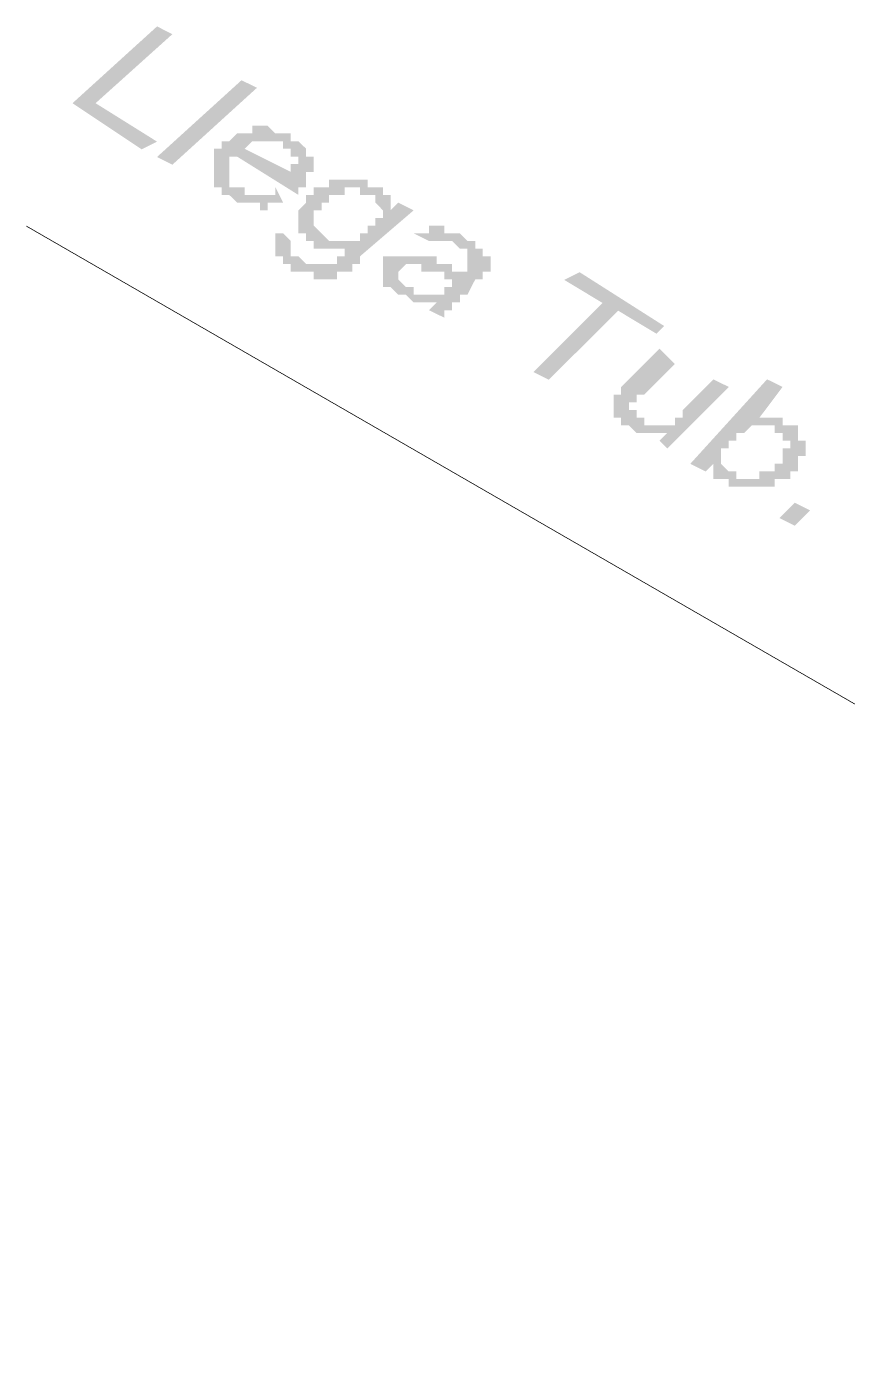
# Model space of a CAD drawing. Header units: metres. Extents: x 0 to 1843, y 1434 to 1492.
# Drawn here: x 1818.7188 to 1818.8092, y 1442.5403 to 1442.6857 of the extents above; entities that cross this region are included whole.
import ezdxf

# ---------------------------------------------------------------- set-up
doc = ezdxf.new("R2010")
doc.units = ezdxf.units.M
doc.header["$LTSCALE"] = 0.005
doc.layers.add("PDF_Tub. de desague 4''", color=7, linetype='Continuous', true_color=0x002595)

msp = doc.modelspace()

# ---------------------------------------------------------------- hatches: boundary and pattern name
at = {"layer": "PDF_Tub. de desague 4''", "lineweight": 9}
for points in [[(1818.72389, 1442.67723), (1818.73319, 1442.68568), (1818.73488, 1442.68483), (1818.72643, 1442.67723), (1818.73319, 1442.673), (1818.7315, 1442.67215)], [(1818.77462, 1442.64764), (1818.78222, 1442.65524), (1818.778, 1442.65778), (1818.77969, 1442.65863), (1818.78899, 1442.65271), (1818.78814, 1442.65186), (1818.78392, 1442.6544), (1818.77631, 1442.64679)], [(1818.78849, 1442.64008), (1818.78933, 1442.64092), (1818.78933, 1442.64092), (1818.78849, 1442.64092), (1818.78849, 1442.64092), (1818.78849, 1442.64092), (1818.78849, 1442.64092), (1818.78764, 1442.64092), (1818.78764, 1442.64092), (1818.78764, 1442.64092), (1818.78764, 1442.64092), (1818.7868, 1442.64092), (1818.7868, 1442.64092), (1818.7868, 1442.64092), (1818.7868, 1442.64092), (1818.78595, 1442.64092), (1818.78595, 1442.64092), (1818.78595, 1442.64092), (1818.78595, 1442.64092), (1818.78595, 1442.64092), (1818.78511, 1442.64177), (1818.78511, 1442.64177), (1818.78511, 1442.64177), (1818.78511, 1442.64177), (1818.78511, 1442.64177), (1818.78511, 1442.64177), (1818.78426, 1442.64177), (1818.78426, 1442.64177), (1818.78426, 1442.64262), (1818.78426, 1442.64262), (1818.78426, 1442.64262), (1818.78426, 1442.64262), (1818.78342, 1442.64262), (1818.78342, 1442.64262), (1818.78342, 1442.64346), (1818.78342, 1442.64346), (1818.78342, 1442.64346), (1818.78342, 1442.64346), (1818.78342, 1442.64346), (1818.78342, 1442.64346), (1818.78342, 1442.64431), (1818.78342, 1442.64431), (1818.78342, 1442.64431), (1818.78342, 1442.64431), (1818.78342, 1442.64431), (1818.78342, 1442.64431), (1818.78342, 1442.64515), (1818.78342, 1442.64515), (1818.78342, 1442.64515), (1818.78426, 1442.64515), (1818.78426, 1442.64515), (1818.78426, 1442.64515), (1818.78426, 1442.64515), (1818.78426, 1442.64515), (1818.78426, 1442.646), (1818.78426, 1442.646), (1818.78426, 1442.646), (1818.78849, 1442.65022), (1818.79018, 1442.64853), (1818.7868, 1442.64515), (1818.7868, 1442.64515), (1818.78595, 1442.64515), (1818.78595, 1442.64515), (1818.78595, 1442.64515), (1818.78595, 1442.64431), (1818.78595, 1442.64431), (1818.78595, 1442.64431), (1818.78595, 1442.64431), (1818.78595, 1442.64431), (1818.78595, 1442.64431), (1818.78511, 1442.64431), (1818.78511, 1442.64431), (1818.78511, 1442.64346), (1818.78511, 1442.64346), (1818.78511, 1442.64346), (1818.78511, 1442.64346), (1818.78511, 1442.64346), (1818.78595, 1442.64346), (1818.78595, 1442.64262), (1818.78595, 1442.64262), (1818.78595, 1442.64262), (1818.78595, 1442.64262), (1818.78595, 1442.64262), (1818.7868, 1442.64262), (1818.7868, 1442.64262), (1818.7868, 1442.64177), (1818.7868, 1442.64177), (1818.7868, 1442.64177), (1818.7868, 1442.64177), (1818.78764, 1442.64177), (1818.78764, 1442.64177), (1818.78764, 1442.64177), (1818.78764, 1442.64177), (1818.78849, 1442.64177), (1818.78849, 1442.64177), (1818.78849, 1442.64177), (1818.78849, 1442.64177), (1818.78933, 1442.64177), (1818.78933, 1442.64177), (1818.78933, 1442.64177), (1818.78933, 1442.64177), (1818.78933, 1442.64177), (1818.79018, 1442.64177), (1818.79018, 1442.64177), (1818.79018, 1442.64262), (1818.79018, 1442.64262), (1818.79018, 1442.64262), (1818.79018, 1442.64262), (1818.79103, 1442.64262), (1818.79103, 1442.64262), (1818.79103, 1442.64262), (1818.79103, 1442.64346), (1818.79441, 1442.64684), (1818.7961, 1442.646), (1818.78933, 1442.63923)]]:
    msp.add_hatch(color=256, dxfattribs=at).paths.add_polyline_path(points)
h = msp.add_hatch(color=256, dxfattribs=at)
h.paths.add_polyline_path([(1818.74622, 1442.66798), (1818.74706, 1442.66629), (1818.74706, 1442.66629), (1818.74706, 1442.66629), (1818.74706, 1442.66629), (1818.74706, 1442.66629), (1818.74622, 1442.66629), (1818.74622, 1442.66629), (1818.74622, 1442.66629), (1818.74622, 1442.66629), (1818.74537, 1442.66629), (1818.74537, 1442.66629), (1818.74537, 1442.66629), (1818.74537, 1442.66544), (1818.74537, 1442.66544), (1818.74453, 1442.66544), (1818.74453, 1442.66544), (1818.74453, 1442.66544), (1818.74453, 1442.66544), (1818.74453, 1442.66629), (1818.74368, 1442.66629), (1818.74368, 1442.66629), (1818.74368, 1442.66629), (1818.74368, 1442.66629), (1818.74283, 1442.66629), (1818.74283, 1442.66629), (1818.74283, 1442.66629), (1818.74283, 1442.66629), (1818.74199, 1442.66629), (1818.74199, 1442.66629), (1818.74199, 1442.66629), (1818.74199, 1442.66629), (1818.74199, 1442.66629), (1818.74114, 1442.66713), (1818.74114, 1442.66713), (1818.74114, 1442.66713), (1818.74114, 1442.66713), (1818.74114, 1442.66713), (1818.7403, 1442.66713), (1818.7403, 1442.66713), (1818.7403, 1442.66798), (1818.7403, 1442.66798), (1818.7403, 1442.66798), (1818.7403, 1442.66798), (1818.73945, 1442.66798), (1818.73945, 1442.66798), (1818.73945, 1442.66882), (1818.73945, 1442.66882), (1818.73945, 1442.66882), (1818.73945, 1442.66882), (1818.73945, 1442.66882), (1818.73945, 1442.66882), (1818.73945, 1442.66967), (1818.73945, 1442.66967), (1818.73945, 1442.66967), (1818.73945, 1442.66967), (1818.73945, 1442.66967), (1818.73945, 1442.66967), (1818.73945, 1442.66967), (1818.73945, 1442.67052), (1818.73945, 1442.67052), (1818.73945, 1442.67052), (1818.73945, 1442.67052), (1818.73945, 1442.67052), (1818.73945, 1442.67052), (1818.73945, 1442.67136), (1818.73945, 1442.67136), (1818.73945, 1442.67136), (1818.73945, 1442.67136), (1818.73945, 1442.67136), (1818.73945, 1442.67136), (1818.73945, 1442.67221), (1818.7403, 1442.67221), (1818.7403, 1442.67221), (1818.7403, 1442.67221), (1818.7403, 1442.67221), (1818.7403, 1442.67221), (1818.7403, 1442.67305), (1818.7403, 1442.67305), (1818.74114, 1442.67305), (1818.74114, 1442.67305), (1818.74114, 1442.67305), (1818.74114, 1442.67305), (1818.74114, 1442.67305), (1818.74199, 1442.6739), (1818.74199, 1442.6739), (1818.74199, 1442.6739), (1818.74199, 1442.6739), (1818.74199, 1442.6739), (1818.74283, 1442.6739), (1818.74283, 1442.6739), (1818.74283, 1442.6739), (1818.74283, 1442.6739), (1818.74283, 1442.6739), (1818.74368, 1442.6739), (1818.74368, 1442.6739), (1818.74368, 1442.6739), (1818.74368, 1442.67474), (1818.74368, 1442.67474), (1818.74368, 1442.67474), (1818.74453, 1442.67474), (1818.74453, 1442.67474), (1818.74453, 1442.67474), (1818.74453, 1442.67474), (1818.74537, 1442.67474), (1818.74537, 1442.67474), (1818.74537, 1442.67474), (1818.74537, 1442.67474), (1818.74622, 1442.6739), (1818.74622, 1442.6739), (1818.74622, 1442.6739), (1818.74622, 1442.6739), (1818.74706, 1442.6739), (1818.74706, 1442.6739), (1818.74706, 1442.6739), (1818.74706, 1442.6739), (1818.74706, 1442.6739), (1818.74791, 1442.6739), (1818.74791, 1442.6739), (1818.74791, 1442.6739), (1818.74791, 1442.67305), (1818.74875, 1442.67305), (1818.74875, 1442.67305), (1818.74875, 1442.67305), (1818.74875, 1442.67305), (1818.74875, 1442.67305), (1818.74875, 1442.67305), (1818.7496, 1442.67221), (1818.7496, 1442.67221), (1818.7496, 1442.67221), (1818.7496, 1442.67221), (1818.7496, 1442.67221), (1818.7496, 1442.67221), (1818.7496, 1442.67136), (1818.7496, 1442.67136), (1818.7496, 1442.67136), (1818.7496, 1442.67136), (1818.75044, 1442.67136), (1818.75044, 1442.67136), (1818.75044, 1442.67052), (1818.75044, 1442.67052), (1818.75044, 1442.67052), (1818.75044, 1442.67052), (1818.75044, 1442.67052), (1818.75044, 1442.67052), (1818.75044, 1442.66967), (1818.75044, 1442.66967), (1818.75044, 1442.66967), (1818.7496, 1442.66967), (1818.7496, 1442.66967), (1818.7496, 1442.66967), (1818.7496, 1442.66882), (1818.7496, 1442.66882), (1818.7496, 1442.66882), (1818.7496, 1442.66882), (1818.7496, 1442.66882), (1818.7496, 1442.66882), (1818.7496, 1442.66798), (1818.74875, 1442.66798), (1818.74875, 1442.66798), (1818.74875, 1442.66798), (1818.74875, 1442.66798), (1818.74875, 1442.66798), (1818.74875, 1442.66798), (1818.74875, 1442.66713), (1818.74199, 1442.67136), (1818.74199, 1442.67136), (1818.74114, 1442.67136), (1818.74114, 1442.67136), (1818.74114, 1442.67052), (1818.74114, 1442.67052), (1818.74114, 1442.67052), (1818.74114, 1442.67052), (1818.74114, 1442.67052), (1818.74114, 1442.66967), (1818.74114, 1442.66967), (1818.74114, 1442.66967), (1818.74114, 1442.66967), (1818.74114, 1442.66967), (1818.74114, 1442.66967), (1818.74114, 1442.66967), (1818.74114, 1442.66882), (1818.74114, 1442.66882), (1818.74114, 1442.66882), (1818.74114, 1442.66882), (1818.74114, 1442.66882), (1818.74114, 1442.66882), (1818.74114, 1442.66798), (1818.74199, 1442.66798), (1818.74199, 1442.66798), (1818.74199, 1442.66798), (1818.74199, 1442.66798), (1818.74199, 1442.66798), (1818.74199, 1442.66798), (1818.74283, 1442.66798), (1818.74283, 1442.66713), (1818.74283, 1442.66713), (1818.74283, 1442.66713), (1818.74368, 1442.66713), (1818.74368, 1442.66713), (1818.74368, 1442.66713), (1818.74368, 1442.66713), (1818.74368, 1442.66713), (1818.74453, 1442.66713), (1818.74453, 1442.66713), (1818.74453, 1442.66713), (1818.74453, 1442.66713), (1818.74537, 1442.66713), (1818.74537, 1442.66713), (1818.74537, 1442.66713), (1818.74537, 1442.66713), (1818.74622, 1442.66713), (1818.74622, 1442.66798)], flags=0)
h.paths.add_polyline_path([(1818.74283, 1442.67221), (1818.74791, 1442.66967), (1818.74791, 1442.66967), (1818.74791, 1442.66967), (1818.74791, 1442.66967), (1818.74791, 1442.66967), (1818.74791, 1442.67052), (1818.74791, 1442.67052), (1818.74875, 1442.67052), (1818.74875, 1442.67052), (1818.74875, 1442.67052), (1818.74875, 1442.67052), (1818.74875, 1442.67052), (1818.74875, 1442.67136), (1818.74875, 1442.67136), (1818.74791, 1442.67136), (1818.74791, 1442.67136), (1818.74791, 1442.67136), (1818.74791, 1442.67136), (1818.74791, 1442.67221), (1818.74791, 1442.67221), (1818.74791, 1442.67221), (1818.74791, 1442.67221), (1818.74706, 1442.67221), (1818.74706, 1442.67221), (1818.74706, 1442.67221), (1818.74706, 1442.67305), (1818.74706, 1442.67305), (1818.74622, 1442.67305), (1818.74622, 1442.67305), (1818.74622, 1442.67305), (1818.74622, 1442.67305), (1818.74537, 1442.67305), (1818.74537, 1442.67305), (1818.74537, 1442.67305), (1818.74537, 1442.67305), (1818.74537, 1442.67305), (1818.74453, 1442.67305), (1818.74453, 1442.67305), (1818.74453, 1442.67305), (1818.74453, 1442.67305), (1818.74453, 1442.67305), (1818.74368, 1442.67305), (1818.74368, 1442.67305), (1818.74368, 1442.67305), (1818.74368, 1442.67305), (1818.74283, 1442.67221), (1818.74283, 1442.67221), (1818.74283, 1442.67221), (1818.74283, 1442.67221), (1818.74283, 1442.67221)], flags=0)
h = msp.add_hatch(color=256, dxfattribs=at)
h.paths.add_polyline_path([(1818.74706, 1442.66291), (1818.74791, 1442.66206), (1818.74791, 1442.66206), (1818.74791, 1442.66206), (1818.74791, 1442.66206), (1818.74791, 1442.66122), (1818.74791, 1442.66122), (1818.74791, 1442.66122), (1818.74791, 1442.66122), (1818.74791, 1442.66122), (1818.74791, 1442.66122), (1818.74791, 1442.66037), (1818.74791, 1442.66037), (1818.74791, 1442.66037), (1818.74875, 1442.66037), (1818.74875, 1442.66037), (1818.74875, 1442.66037), (1818.74875, 1442.66037), (1818.74875, 1442.66037), (1818.7496, 1442.65952), (1818.7496, 1442.65952), (1818.7496, 1442.65952), (1818.7496, 1442.65952), (1818.75044, 1442.65952), (1818.75044, 1442.65952), (1818.75044, 1442.65952), (1818.75044, 1442.65952), (1818.75044, 1442.65952), (1818.75129, 1442.65952), (1818.75129, 1442.65952), (1818.75129, 1442.65952), (1818.75129, 1442.65952), (1818.75213, 1442.65952), (1818.75213, 1442.65952), (1818.75213, 1442.65952), (1818.75213, 1442.65952), (1818.75213, 1442.65952), (1818.75298, 1442.65952), (1818.75298, 1442.65952), (1818.75298, 1442.65952), (1818.75298, 1442.65952), (1818.75298, 1442.66037), (1818.75298, 1442.66037), (1818.75298, 1442.66037), (1818.75382, 1442.66037), (1818.75382, 1442.66037), (1818.75382, 1442.66037), (1818.75382, 1442.66122), (1818.75382, 1442.66122), (1818.75382, 1442.66122), (1818.75382, 1442.66122), (1818.75382, 1442.66122), (1818.75382, 1442.66122), (1818.75298, 1442.66122), (1818.75298, 1442.66122), (1818.75298, 1442.66122), (1818.75298, 1442.66122), (1818.75213, 1442.66122), (1818.75213, 1442.66122), (1818.75213, 1442.66122), (1818.75213, 1442.66122), (1818.75129, 1442.66122), (1818.75129, 1442.66122), (1818.75129, 1442.66122), (1818.75129, 1442.66122), (1818.75129, 1442.66122), (1818.75044, 1442.66122), (1818.75044, 1442.66206), (1818.75044, 1442.66206), (1818.75044, 1442.66206), (1818.75044, 1442.66206), (1818.7496, 1442.66206), (1818.7496, 1442.66206), (1818.7496, 1442.66206), (1818.7496, 1442.66291), (1818.7496, 1442.66291), (1818.7496, 1442.66291), (1818.7496, 1442.66291), (1818.74875, 1442.66291), (1818.74875, 1442.66291), (1818.74875, 1442.66375), (1818.74875, 1442.66375), (1818.74875, 1442.66375), (1818.74875, 1442.66375), (1818.74875, 1442.66375), (1818.74875, 1442.66375), (1818.74875, 1442.6646), (1818.74875, 1442.6646), (1818.74875, 1442.6646), (1818.74875, 1442.6646), (1818.74875, 1442.6646), (1818.74875, 1442.6646), (1818.74875, 1442.66544), (1818.74875, 1442.66544), (1818.74875, 1442.66544), (1818.74875, 1442.66544), (1818.74875, 1442.66544), (1818.7496, 1442.66629), (1818.7496, 1442.66629), (1818.7496, 1442.66629), (1818.7496, 1442.66629), (1818.7496, 1442.66629), (1818.7496, 1442.66629), (1818.7496, 1442.66629), (1818.7496, 1442.66713), (1818.7496, 1442.66713), (1818.75044, 1442.66713), (1818.75044, 1442.66713), (1818.75044, 1442.66713), (1818.75044, 1442.66713), (1818.75044, 1442.66798), (1818.75044, 1442.66798), (1818.75129, 1442.66798), (1818.75129, 1442.66798), (1818.75129, 1442.66798), (1818.75129, 1442.66798), (1818.75129, 1442.66798), (1818.75213, 1442.66798), (1818.75213, 1442.66798), (1818.75213, 1442.66882), (1818.75213, 1442.66882), (1818.75213, 1442.66882), (1818.75213, 1442.66882), (1818.75298, 1442.66882), (1818.75298, 1442.66882), (1818.75298, 1442.66882), (1818.75298, 1442.66882), (1818.75382, 1442.66882), (1818.75382, 1442.66882), (1818.75382, 1442.66882), (1818.75382, 1442.66882), (1818.75382, 1442.66882), (1818.75467, 1442.66882), (1818.75467, 1442.66882), (1818.75467, 1442.66882), (1818.75467, 1442.66882), (1818.75552, 1442.66882), (1818.75552, 1442.66882), (1818.75552, 1442.66882), (1818.75552, 1442.66882), (1818.75636, 1442.66882), (1818.75636, 1442.66882), (1818.75636, 1442.66882), (1818.75636, 1442.66882), (1818.75636, 1442.66798), (1818.75721, 1442.66798), (1818.75721, 1442.66798), (1818.75721, 1442.66798), (1818.75721, 1442.66798), (1818.75805, 1442.66798), (1818.75805, 1442.66798), (1818.75805, 1442.66798), (1818.75805, 1442.66798), (1818.75805, 1442.66713), (1818.75805, 1442.66713), (1818.75805, 1442.66713), (1818.7589, 1442.66713), (1818.7589, 1442.66713), (1818.7589, 1442.66713), (1818.7589, 1442.66629), (1818.7589, 1442.66629), (1818.7589, 1442.66629), (1818.7589, 1442.66629), (1818.7589, 1442.66629), (1818.7589, 1442.66544), (1818.7589, 1442.66544), (1818.75974, 1442.66629), (1818.76143, 1442.66544), (1818.75552, 1442.66037), (1818.75552, 1442.66037), (1818.75552, 1442.65952), (1818.75552, 1442.65952), (1818.75467, 1442.65952), (1818.75467, 1442.65952), (1818.75467, 1442.65952), (1818.75467, 1442.65952), (1818.75467, 1442.65868), (1818.75467, 1442.65868), (1818.75382, 1442.65868), (1818.75382, 1442.65868), (1818.75382, 1442.65868), (1818.75382, 1442.65868), (1818.75382, 1442.65868), (1818.75382, 1442.65868), (1818.75298, 1442.65868), (1818.75298, 1442.65868), (1818.75298, 1442.65868), (1818.75298, 1442.65783), (1818.75298, 1442.65783), (1818.75298, 1442.65783), (1818.75213, 1442.65783), (1818.75213, 1442.65783), (1818.75213, 1442.65783), (1818.75213, 1442.65783), (1818.75129, 1442.65783), (1818.75129, 1442.65783), (1818.75129, 1442.65783), (1818.75129, 1442.65783), (1818.75044, 1442.65783), (1818.75044, 1442.65783), (1818.75044, 1442.65783), (1818.75044, 1442.65783), (1818.75044, 1442.65868), (1818.7496, 1442.65868), (1818.7496, 1442.65868), (1818.7496, 1442.65868), (1818.7496, 1442.65868), (1818.74875, 1442.65868), (1818.74875, 1442.65868), (1818.74875, 1442.65868), (1818.74875, 1442.65868), (1818.74791, 1442.65868), (1818.74791, 1442.65868), (1818.74791, 1442.65952), (1818.74791, 1442.65952), (1818.74791, 1442.65952), (1818.74706, 1442.65952), (1818.74706, 1442.65952), (1818.74706, 1442.65952), (1818.74706, 1442.65952), (1818.74706, 1442.66037), (1818.74706, 1442.66037), (1818.74622, 1442.66037), (1818.74622, 1442.66037), (1818.74622, 1442.66037), (1818.74622, 1442.66037), (1818.74622, 1442.66122), (1818.74622, 1442.66122), (1818.74622, 1442.66122), (1818.74622, 1442.66122), (1818.74622, 1442.66122), (1818.74622, 1442.66122), (1818.74622, 1442.66206), (1818.74622, 1442.66206), (1818.74622, 1442.66206), (1818.74622, 1442.66206), (1818.74622, 1442.66206), (1818.74622, 1442.66206), (1818.74622, 1442.66291), (1818.74622, 1442.66291), (1818.74622, 1442.66291), (1818.74622, 1442.66291), (1818.74622, 1442.66291), (1818.74706, 1442.66291)], flags=0)
h.paths.add_polyline_path([(1818.75213, 1442.66629), (1818.75129, 1442.66629), (1818.75129, 1442.66629), (1818.75129, 1442.66544), (1818.75129, 1442.66544), (1818.75129, 1442.66544), (1818.75129, 1442.66544), (1818.75129, 1442.66544), (1818.75044, 1442.66544), (1818.75044, 1442.6646), (1818.75044, 1442.6646), (1818.75044, 1442.6646), (1818.75044, 1442.6646), (1818.75044, 1442.6646), (1818.75044, 1442.6646), (1818.75044, 1442.66375), (1818.75044, 1442.66375), (1818.75044, 1442.66375), (1818.75044, 1442.66375), (1818.75044, 1442.66375), (1818.75044, 1442.66375), (1818.75129, 1442.66291), (1818.75129, 1442.66291), (1818.75129, 1442.66291), (1818.75129, 1442.66291), (1818.75129, 1442.66291), (1818.75129, 1442.66291), (1818.75129, 1442.66291), (1818.75213, 1442.66206), (1818.75213, 1442.66206), (1818.75213, 1442.66206), (1818.75213, 1442.66206), (1818.75298, 1442.66206), (1818.75298, 1442.66206), (1818.75298, 1442.66206), (1818.75298, 1442.66206), (1818.75298, 1442.66206), (1818.75382, 1442.66206), (1818.75382, 1442.66206), (1818.75382, 1442.66206), (1818.75382, 1442.66206), (1818.75467, 1442.66206), (1818.75467, 1442.66206), (1818.75467, 1442.66206), (1818.75467, 1442.66206), (1818.75467, 1442.66206), (1818.75552, 1442.66206), (1818.75552, 1442.66206), (1818.75552, 1442.66206), (1818.75552, 1442.66291), (1818.75552, 1442.66291), (1818.75552, 1442.66291), (1818.75636, 1442.66291), (1818.75636, 1442.66291), (1818.75636, 1442.66291), (1818.75636, 1442.66291), (1818.75636, 1442.66375), (1818.75721, 1442.66375), (1818.75721, 1442.66375), (1818.75721, 1442.66375), (1818.75721, 1442.66375), (1818.75721, 1442.66375), (1818.75721, 1442.6646), (1818.75721, 1442.6646), (1818.75721, 1442.6646), (1818.75721, 1442.6646), (1818.75721, 1442.6646), (1818.75805, 1442.6646), (1818.75805, 1442.66544), (1818.75805, 1442.66544), (1818.75805, 1442.66544), (1818.75805, 1442.66544), (1818.75805, 1442.66544), (1818.75805, 1442.66544), (1818.75721, 1442.66629), (1818.75721, 1442.66629), (1818.75721, 1442.66629), (1818.75721, 1442.66629), (1818.75721, 1442.66629), (1818.75721, 1442.66629), (1818.75721, 1442.66713), (1818.75721, 1442.66713), (1818.75721, 1442.66713), (1818.75636, 1442.66713), (1818.75636, 1442.66713), (1818.75636, 1442.66713), (1818.75636, 1442.66713), (1818.75636, 1442.66713), (1818.75552, 1442.66713), (1818.75552, 1442.66713), (1818.75552, 1442.66798), (1818.75552, 1442.66798), (1818.75467, 1442.66798), (1818.75467, 1442.66798), (1818.75467, 1442.66798), (1818.75467, 1442.66798), (1818.75382, 1442.66798), (1818.75382, 1442.66798), (1818.75382, 1442.66713), (1818.75382, 1442.66713), (1818.75382, 1442.66713), (1818.75298, 1442.66713), (1818.75298, 1442.66713), (1818.75298, 1442.66713), (1818.75298, 1442.66713), (1818.75298, 1442.66713), (1818.75298, 1442.66713), (1818.75213, 1442.66713), (1818.75213, 1442.66713), (1818.75213, 1442.66629), (1818.75213, 1442.66629), (1818.75213, 1442.66629), (1818.75213, 1442.66629)], flags=0)
h = msp.add_hatch(color=256, dxfattribs=at)
h.paths.add_polyline_path([(1818.76397, 1442.6553), (1818.76397, 1442.6553), (1818.76312, 1442.6553), (1818.76312, 1442.6553), (1818.76312, 1442.6553), (1818.76228, 1442.6553), (1818.76228, 1442.6553), (1818.76228, 1442.6553), (1818.76228, 1442.6553), (1818.76143, 1442.6553), (1818.76143, 1442.6553), (1818.76143, 1442.6553), (1818.76143, 1442.6553), (1818.76143, 1442.6553), (1818.76143, 1442.6553), (1818.76059, 1442.65614), (1818.76059, 1442.65614), (1818.76059, 1442.65614), (1818.76059, 1442.65614), (1818.75974, 1442.65614), (1818.75974, 1442.65614), (1818.75974, 1442.65614), (1818.75974, 1442.65614), (1818.75974, 1442.65614), (1818.7589, 1442.65699), (1818.7589, 1442.65699), (1818.7589, 1442.65699), (1818.7589, 1442.65699), (1818.7589, 1442.65699), (1818.75805, 1442.65699), (1818.75805, 1442.65699), (1818.75805, 1442.65783), (1818.75805, 1442.65783), (1818.75805, 1442.65783), (1818.75805, 1442.65783), (1818.75805, 1442.65783), (1818.75805, 1442.65783), (1818.75805, 1442.65783), (1818.75805, 1442.65868), (1818.75805, 1442.65868), (1818.75805, 1442.65868), (1818.75805, 1442.65868), (1818.75805, 1442.65868), (1818.75805, 1442.65868), (1818.75805, 1442.65952), (1818.75805, 1442.65952), (1818.75805, 1442.65952), (1818.75805, 1442.65952), (1818.75805, 1442.65952), (1818.75805, 1442.65952), (1818.75805, 1442.65952), (1818.75805, 1442.66037), (1818.7589, 1442.66037), (1818.7589, 1442.66037), (1818.7589, 1442.66037), (1818.7589, 1442.66037), (1818.7589, 1442.66037), (1818.75974, 1442.66037), (1818.75974, 1442.66037), (1818.75974, 1442.66037), (1818.75974, 1442.66037), (1818.75974, 1442.66037), (1818.76059, 1442.66037), (1818.76059, 1442.66037), (1818.76059, 1442.66037), (1818.76059, 1442.66037), (1818.76143, 1442.66037), (1818.76143, 1442.66037), (1818.76143, 1442.66037), (1818.76143, 1442.66037), (1818.76228, 1442.66037), (1818.76228, 1442.66037), (1818.76228, 1442.66037), (1818.76228, 1442.66037), (1818.76228, 1442.66037), (1818.76312, 1442.66037), (1818.76312, 1442.66037), (1818.76312, 1442.66037), (1818.76312, 1442.66037), (1818.76397, 1442.66037), (1818.76397, 1442.65952), (1818.76397, 1442.65952), (1818.76397, 1442.65952), (1818.76482, 1442.65952), (1818.76482, 1442.65952), (1818.76482, 1442.65952), (1818.76482, 1442.65952), (1818.76566, 1442.65952), (1818.76566, 1442.65952), (1818.76566, 1442.65868), (1818.76566, 1442.65868), (1818.76651, 1442.65868), (1818.76651, 1442.65868), (1818.76651, 1442.65868), (1818.76651, 1442.65868), (1818.76651, 1442.65868), (1818.76735, 1442.65868), (1818.76735, 1442.65868), (1818.76735, 1442.65868), (1818.76735, 1442.65868), (1818.76735, 1442.65868), (1818.76735, 1442.65952), (1818.76735, 1442.65952), (1818.76735, 1442.65952), (1818.76735, 1442.65952), (1818.76735, 1442.65952), (1818.76735, 1442.65952), (1818.76735, 1442.66037), (1818.76735, 1442.66037), (1818.76735, 1442.66037), (1818.76735, 1442.66037), (1818.76735, 1442.66037), (1818.76735, 1442.66037), (1818.76735, 1442.66037), (1818.76735, 1442.66122), (1818.76735, 1442.66122), (1818.76651, 1442.66122), (1818.76651, 1442.66122), (1818.76651, 1442.66122), (1818.76651, 1442.66122), (1818.76651, 1442.66122), (1818.76566, 1442.66206), (1818.76566, 1442.66206), (1818.76566, 1442.66206), (1818.76566, 1442.66206), (1818.76482, 1442.66206), (1818.76482, 1442.66206), (1818.76482, 1442.66206), (1818.76482, 1442.66206), (1818.76482, 1442.66206), (1818.76397, 1442.66206), (1818.76397, 1442.66206), (1818.76397, 1442.66206), (1818.76397, 1442.66206), (1818.76397, 1442.66206), (1818.76312, 1442.66206), (1818.76312, 1442.66206), (1818.76312, 1442.66206), (1818.76312, 1442.66206), (1818.76312, 1442.66206), (1818.76143, 1442.66291), (1818.76143, 1442.66291), (1818.76143, 1442.66291), (1818.76228, 1442.66291), (1818.76228, 1442.66291), (1818.76228, 1442.66291), (1818.76228, 1442.66291), (1818.76228, 1442.66291), (1818.76312, 1442.66291), (1818.76312, 1442.66291), (1818.76312, 1442.66375), (1818.76312, 1442.66375), (1818.76397, 1442.66375), (1818.76397, 1442.66375), (1818.76397, 1442.66375), (1818.76397, 1442.66375), (1818.76482, 1442.66375), (1818.76482, 1442.66375), (1818.76482, 1442.66291), (1818.76482, 1442.66291), (1818.76482, 1442.66291), (1818.76566, 1442.66291), (1818.76566, 1442.66291), (1818.76566, 1442.66291), (1818.76566, 1442.66291), (1818.76651, 1442.66291), (1818.76651, 1442.66291), (1818.76651, 1442.66291), (1818.76651, 1442.66291), (1818.76651, 1442.66291), (1818.76735, 1442.66206), (1818.76735, 1442.66206), (1818.76735, 1442.66206), (1818.76735, 1442.66206), (1818.7682, 1442.66206), (1818.7682, 1442.66206), (1818.7682, 1442.66206), (1818.7682, 1442.66206), (1818.7682, 1442.66122), (1818.76904, 1442.66122), (1818.76904, 1442.66122), (1818.76904, 1442.66122), (1818.76904, 1442.66122), (1818.76904, 1442.66122), (1818.76904, 1442.66122), (1818.76904, 1442.66037), (1818.76989, 1442.66037), (1818.76989, 1442.66037), (1818.76989, 1442.66037), (1818.76989, 1442.66037), (1818.76989, 1442.65952), (1818.76989, 1442.65952), (1818.76989, 1442.65952), (1818.76989, 1442.65952), (1818.76989, 1442.65952), (1818.76989, 1442.65952), (1818.76989, 1442.65952), (1818.76989, 1442.65868), (1818.76989, 1442.65868), (1818.76904, 1442.65868), (1818.76904, 1442.65868), (1818.76904, 1442.65868), (1818.76904, 1442.65868), (1818.76904, 1442.65868), (1818.76904, 1442.65783), (1818.76904, 1442.65783), (1818.7682, 1442.65783), (1818.7682, 1442.65783), (1818.76735, 1442.65614), (1818.76651, 1442.65614), (1818.76651, 1442.65614), (1818.76651, 1442.65614), (1818.76651, 1442.6553), (1818.76651, 1442.6553), (1818.76651, 1442.6553), (1818.76566, 1442.6553), (1818.76566, 1442.6553), (1818.76566, 1442.6553), (1818.76566, 1442.6553), (1818.76566, 1442.65445), (1818.76566, 1442.65445), (1818.76566, 1442.65445), (1818.76566, 1442.65445), (1818.76566, 1442.65445), (1818.76566, 1442.65445), (1818.76482, 1442.65445), (1818.76482, 1442.65445), (1818.76482, 1442.65361), (1818.76482, 1442.65361), (1818.76482, 1442.65361), (1818.76482, 1442.65361), (1818.76482, 1442.65361), (1818.76312, 1442.65445), (1818.76312, 1442.65445), (1818.76312, 1442.65445), (1818.76312, 1442.65445), (1818.76397, 1442.6553), (1818.76397, 1442.6553), (1818.76397, 1442.6553), (1818.76397, 1442.6553)], flags=0)
h.paths.add_polyline_path([(1818.76651, 1442.65783), (1818.76566, 1442.65783), (1818.76566, 1442.65783), (1818.76566, 1442.65783), (1818.76566, 1442.65783), (1818.76566, 1442.65783), (1818.76482, 1442.65783), (1818.76482, 1442.65783), (1818.76482, 1442.65783), (1818.76482, 1442.65868), (1818.76397, 1442.65868), (1818.76397, 1442.65868), (1818.76397, 1442.65868), (1818.76397, 1442.65868), (1818.76312, 1442.65868), (1818.76312, 1442.65868), (1818.76312, 1442.65868), (1818.76228, 1442.65868), (1818.76228, 1442.65952), (1818.76228, 1442.65952), (1818.76228, 1442.65952), (1818.76228, 1442.65952), (1818.76143, 1442.65952), (1818.76143, 1442.65952), (1818.76143, 1442.65952), (1818.76143, 1442.65952), (1818.76059, 1442.65952), (1818.76059, 1442.65952), (1818.76059, 1442.65952), (1818.76059, 1442.65952), (1818.76059, 1442.65952), (1818.76059, 1442.65952), (1818.75974, 1442.65868), (1818.75974, 1442.65868), (1818.75974, 1442.65868), (1818.75974, 1442.65868), (1818.75974, 1442.65868), (1818.75974, 1442.65868), (1818.75974, 1442.65868), (1818.75974, 1442.65783), (1818.75974, 1442.65783), (1818.75974, 1442.65783), (1818.75974, 1442.65783), (1818.75974, 1442.65783), (1818.75974, 1442.65783), (1818.76059, 1442.65699), (1818.76059, 1442.65699), (1818.76059, 1442.65699), (1818.76059, 1442.65699), (1818.76059, 1442.65699), (1818.76059, 1442.65699), (1818.76143, 1442.65699), (1818.76143, 1442.65699), (1818.76143, 1442.65699), (1818.76143, 1442.65614), (1818.76228, 1442.65614), (1818.76228, 1442.65614), (1818.76228, 1442.65614), (1818.76228, 1442.65614), (1818.76228, 1442.65614), (1818.76312, 1442.65614), (1818.76312, 1442.65614), (1818.76312, 1442.65614), (1818.76312, 1442.65614), (1818.76397, 1442.65614), (1818.76397, 1442.65614), (1818.76397, 1442.65614), (1818.76397, 1442.65614), (1818.76397, 1442.65614), (1818.76482, 1442.65614), (1818.76482, 1442.65699), (1818.76482, 1442.65699), (1818.76482, 1442.65699), (1818.76482, 1442.65699), (1818.76566, 1442.65699), (1818.76566, 1442.65699), (1818.76566, 1442.65699), (1818.76566, 1442.65783)], flags=0)
h = msp.add_hatch(color=256, dxfattribs=at)
h.paths.add_polyline_path([(1818.79356, 1442.6367), (1818.79187, 1442.63754), (1818.80032, 1442.64684), (1818.80202, 1442.646), (1818.79948, 1442.64262), (1818.79948, 1442.64262), (1818.79948, 1442.64262), (1818.79948, 1442.64262), (1818.80032, 1442.64262), (1818.80032, 1442.64262), (1818.80032, 1442.64262), (1818.80032, 1442.64262), (1818.80117, 1442.64262), (1818.80117, 1442.64262), (1818.80117, 1442.64262), (1818.80117, 1442.64262), (1818.80117, 1442.64262), (1818.80202, 1442.64262), (1818.80202, 1442.64262), (1818.80202, 1442.64262), (1818.80202, 1442.64177), (1818.80286, 1442.64177), (1818.80286, 1442.64177), (1818.80286, 1442.64177), (1818.80286, 1442.64177), (1818.80286, 1442.64177), (1818.80286, 1442.64177), (1818.80371, 1442.64177), (1818.80371, 1442.64092), (1818.80371, 1442.64092), (1818.80371, 1442.64092), (1818.80371, 1442.64092), (1818.80371, 1442.64092), (1818.80371, 1442.64092), (1818.80371, 1442.64008), (1818.80455, 1442.64008), (1818.80455, 1442.64008), (1818.80455, 1442.64008), (1818.80455, 1442.64008), (1818.80455, 1442.64008), (1818.80455, 1442.63923), (1818.80455, 1442.63923), (1818.80455, 1442.63923), (1818.80455, 1442.63923), (1818.80455, 1442.63923), (1818.80455, 1442.63839), (1818.80455, 1442.63839), (1818.80455, 1442.63839), (1818.80455, 1442.63839), (1818.80371, 1442.63839), (1818.80371, 1442.63839), (1818.80371, 1442.63754), (1818.80371, 1442.63754), (1818.80371, 1442.63754), (1818.80371, 1442.63754), (1818.80371, 1442.63754), (1818.80371, 1442.63754), (1818.80371, 1442.6367), (1818.80371, 1442.6367), (1818.80286, 1442.6367), (1818.80286, 1442.6367), (1818.80286, 1442.6367), (1818.80286, 1442.6367), (1818.80286, 1442.6367), (1818.80286, 1442.63585), (1818.80286, 1442.63585), (1818.80202, 1442.63585), (1818.80202, 1442.63585), (1818.80202, 1442.63585), (1818.80202, 1442.63585), (1818.80202, 1442.63585), (1818.80117, 1442.63585), (1818.80117, 1442.63501), (1818.80117, 1442.63501), (1818.80117, 1442.63501), (1818.80117, 1442.63501), (1818.80032, 1442.63501), (1818.80032, 1442.63501), (1818.80032, 1442.63501), (1818.80032, 1442.63501), (1818.80032, 1442.63501), (1818.79948, 1442.63501), (1818.79948, 1442.63501), (1818.79948, 1442.63501), (1818.79948, 1442.63501), (1818.79948, 1442.63501), (1818.79863, 1442.63501), (1818.79863, 1442.63501), (1818.79863, 1442.63501), (1818.79863, 1442.63501), (1818.79779, 1442.63501), (1818.79779, 1442.63501), (1818.79779, 1442.63501), (1818.79779, 1442.63501), (1818.79694, 1442.63501), (1818.79694, 1442.63501), (1818.79694, 1442.63501), (1818.79694, 1442.63501), (1818.79694, 1442.63501), (1818.7961, 1442.63501), (1818.7961, 1442.63501), (1818.7961, 1442.63501), (1818.7961, 1442.63501), (1818.7961, 1442.63585), (1818.79525, 1442.63585), (1818.79525, 1442.63585), (1818.79525, 1442.63585), (1818.79525, 1442.63585), (1818.79525, 1442.63585), (1818.79525, 1442.63585), (1818.79441, 1442.63585), (1818.79441, 1442.6367), (1818.79441, 1442.6367), (1818.79441, 1442.6367), (1818.79441, 1442.6367), (1818.79441, 1442.6367), (1818.79441, 1442.6367), (1818.79441, 1442.63754), (1818.79441, 1442.63754), (1818.79441, 1442.63754), (1818.79441, 1442.63754), (1818.79441, 1442.63754)], flags=0)
h.paths.add_polyline_path([(1818.79694, 1442.64008), (1818.7961, 1442.64008), (1818.7961, 1442.64008), (1818.7961, 1442.64008), (1818.7961, 1442.63923), (1818.7961, 1442.63923), (1818.7961, 1442.63923), (1818.7961, 1442.63923), (1818.79525, 1442.63923), (1818.79525, 1442.63923), (1818.79525, 1442.63923), (1818.79525, 1442.63839), (1818.79525, 1442.63839), (1818.79525, 1442.63839), (1818.79525, 1442.63839), (1818.79525, 1442.63839), (1818.79525, 1442.63839), (1818.79525, 1442.63754), (1818.79525, 1442.63754), (1818.79525, 1442.63754), (1818.79525, 1442.63754), (1818.79525, 1442.63754), (1818.79525, 1442.63754), (1818.7961, 1442.6367), (1818.7961, 1442.6367), (1818.7961, 1442.6367), (1818.7961, 1442.6367), (1818.7961, 1442.6367), (1818.7961, 1442.6367), (1818.7961, 1442.6367), (1818.79694, 1442.6367), (1818.79694, 1442.63585), (1818.79694, 1442.63585), (1818.79694, 1442.63585), (1818.79779, 1442.63585), (1818.79779, 1442.63585), (1818.79779, 1442.63585), (1818.79779, 1442.63585), (1818.79863, 1442.63585), (1818.79863, 1442.63585), (1818.79863, 1442.63585), (1818.79863, 1442.63585), (1818.79863, 1442.63585), (1818.79948, 1442.63585), (1818.79948, 1442.63585), (1818.79948, 1442.63585), (1818.79948, 1442.63585), (1818.79948, 1442.6367), (1818.80032, 1442.6367), (1818.80032, 1442.6367), (1818.80032, 1442.6367), (1818.80032, 1442.6367), (1818.80032, 1442.6367), (1818.80117, 1442.6367), (1818.80117, 1442.6367), (1818.80117, 1442.63754), (1818.80117, 1442.63754), (1818.80117, 1442.63754), (1818.80117, 1442.63754), (1818.80202, 1442.63754), (1818.80202, 1442.63754), (1818.80202, 1442.63839), (1818.80202, 1442.63839), (1818.80202, 1442.63839), (1818.80202, 1442.63839), (1818.80202, 1442.63839), (1818.80202, 1442.63839), (1818.80202, 1442.63923), (1818.80286, 1442.63923), (1818.80286, 1442.63923), (1818.80286, 1442.63923), (1818.80286, 1442.63923), (1818.80286, 1442.63923), (1818.80286, 1442.64008), (1818.80286, 1442.64008), (1818.80286, 1442.64008), (1818.80286, 1442.64008), (1818.80202, 1442.64008), (1818.80202, 1442.64008), (1818.80202, 1442.64008), (1818.80202, 1442.64092), (1818.80202, 1442.64092), (1818.80202, 1442.64092), (1818.80202, 1442.64092), (1818.80202, 1442.64092), (1818.80117, 1442.64092), (1818.80117, 1442.64092), (1818.80117, 1442.64092), (1818.80117, 1442.64177), (1818.80117, 1442.64177), (1818.80032, 1442.64177), (1818.80032, 1442.64177), (1818.80032, 1442.64177), (1818.80032, 1442.64177), (1818.80032, 1442.64177), (1818.79948, 1442.64177), (1818.79948, 1442.64177), (1818.79948, 1442.64177), (1818.79948, 1442.64177), (1818.79863, 1442.64177), (1818.79863, 1442.64177), (1818.79863, 1442.64177), (1818.79863, 1442.64177), (1818.79863, 1442.64177), (1818.79779, 1442.64092), (1818.79779, 1442.64092), (1818.79779, 1442.64092), (1818.79779, 1442.64092), (1818.79779, 1442.64092), (1818.79694, 1442.64092), (1818.79694, 1442.64092), (1818.79694, 1442.64092), (1818.79694, 1442.64092), (1818.79694, 1442.64008), (1818.79694, 1442.64008)], flags=0)

# ---------------------------------------------------------------- linework, layer by layer
msp.add_lwpolyline([(1818.71882, 1442.6637), (1818.93271, 1442.54027)], dxfattribs=at)
for points in [[(1818.73319, 1442.67131), (1818.74249, 1442.67976), (1818.73488, 1442.67046), (1818.74418, 1442.67892)], [(1818.80167, 1442.63157), (1818.80336, 1442.63326), (1818.80336, 1442.63073), (1818.80505, 1442.63242)]]:
    msp.add_solid(points, dxfattribs=at)

doc.saveas('drawing.dxf')
